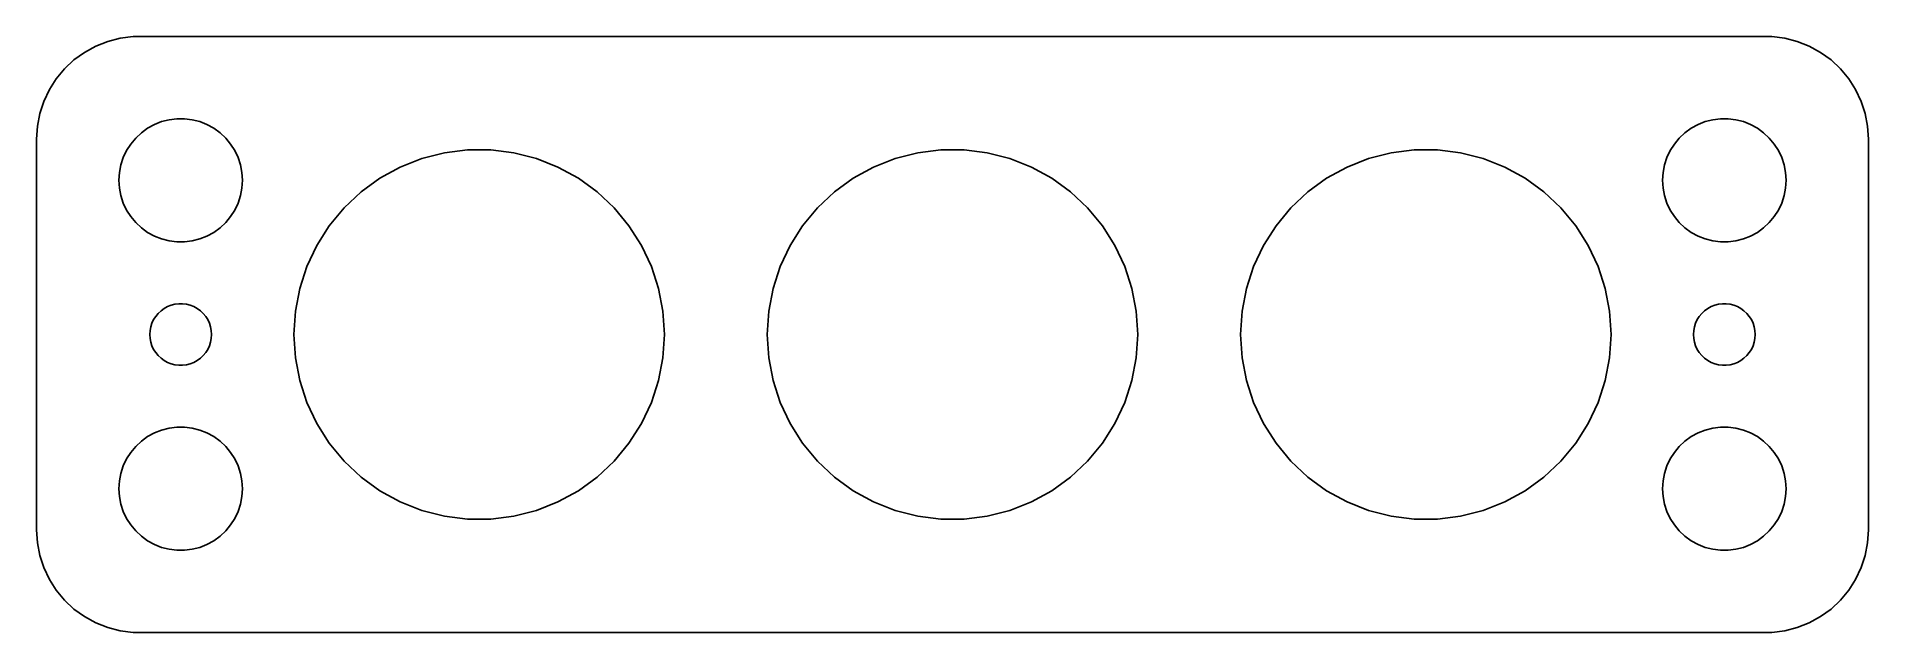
# Model space of a CAD drawing. Header units: metres. Extents: x -44.5 to 44.5, y 24.5 to 53.5.
import ezdxf

# ---------------------------------------------------------------- set-up
doc = ezdxf.new("R2010")
doc.units = ezdxf.units.M

msp = doc.modelspace()

# ---------------------------------------------------------------- linework, layer by layer
for p, q in [((-40.4369, 53.4114), (-41.0451, 53.2553)), ((-39.8139, 53.4901), (-40.4369, 53.4114)), ((39.8139, 53.4901), (-39.8139, 53.4901)), ((40.4369, 53.4114), (39.8139, 53.4901)), ((41.0451, 53.2553), (40.4369, 53.4114)), ((-42.1791, 52.7216), (-42.6871, 52.3526)), ((-41.6289, 53.0241), (-42.1791, 52.7216)), ((-41.0451, 53.2553), (-41.6289, 53.0241)), ((41.6289, 53.0241), (41.0451, 53.2553)), ((42.1791, 52.7216), (41.6289, 53.0241)), ((42.6871, 52.3526), (42.1791, 52.7216)), ((-43.1448, 51.9227), (-43.5451, 51.4389)), ((-42.6871, 52.3526), (-43.1448, 51.9227)), ((43.1448, 51.9227), (42.6871, 52.3526)), ((43.5451, 51.4389), (43.1448, 51.9227)), ((-43.8815, 50.9088), (-44.1489, 50.3406)), ((-43.5451, 51.4389), (-43.8815, 50.9088)), ((43.8815, 50.9088), (43.5451, 51.4389)), ((44.1489, 50.3406), (43.8815, 50.9088)), ((-44.1489, 50.3406), (-44.3429, 49.7434)), ((44.3429, 49.7434), (44.1489, 50.3406)), ((-44.4606, 49.1267), (-44.5, 48.5)), ((-44.3429, 49.7434), (-44.4606, 49.1267)), ((-39.4123, 48.8115), (-39.1075, 49.033)), ((-39.1075, 49.033), (-38.7773, 49.2145)), ((-38.7773, 49.2145), (-38.427, 49.3532)), ((-38.427, 49.3532), (-38.0621, 49.4469)), ((-38.0621, 49.4469), (-37.6884, 49.4941)), ((-37.6884, 49.4941), (-37.3116, 49.4941)), ((-37.3116, 49.4941), (-36.9379, 49.4469)), ((-36.9379, 49.4469), (-36.5729, 49.3532)), ((-36.5729, 49.3532), (-36.2227, 49.2145)), ((-36.2227, 49.2145), (-35.8925, 49.033)), ((-35.8925, 49.033), (-35.5877, 48.8115)), ((35.5877, 48.8115), (35.8925, 49.033)), ((35.8925, 49.033), (36.2227, 49.2145)), ((36.2227, 49.2145), (36.5729, 49.3532)), ((36.5729, 49.3532), (36.9379, 49.4469)), ((36.9379, 49.4469), (37.3116, 49.4941)), ((37.3116, 49.4941), (37.6884, 49.4941)), ((37.6884, 49.4941), (38.0621, 49.4469)), ((38.0621, 49.4469), (38.427, 49.3532)), ((38.427, 49.3532), (38.7773, 49.2145)), ((38.7773, 49.2145), (39.1075, 49.033)), ((39.1075, 49.033), (39.4123, 48.8115)), ((44.4606, 49.1267), (44.3429, 49.7434)), ((44.5, 48.5), (44.4606, 49.1267)), ((-44.5, 48.5), (-44.5, 29.5)), ((-40.1289, 47.9453), (-39.927, 48.2634)), ((-39.927, 48.2634), (-39.6869, 48.5536)), ((-39.6869, 48.5536), (-39.4123, 48.8115)), ((-35.5877, 48.8115), (-35.3131, 48.5536)), ((-35.3131, 48.5536), (-35.0729, 48.2634)), ((-35.0729, 48.2634), (-34.8711, 47.9453)), ((34.8711, 47.9453), (35.0729, 48.2634)), ((35.0729, 48.2634), (35.3131, 48.5536)), ((35.3131, 48.5536), (35.5877, 48.8115)), ((39.4123, 48.8115), (39.6869, 48.5536)), ((39.6869, 48.5536), (39.927, 48.2634)), ((39.927, 48.2634), (40.1289, 47.9453)), ((44.5, 29.5), (44.5, 48.5)), ((-40.4763, 46.876), (-40.4057, 47.2461)), ((-40.4057, 47.2461), (-40.2893, 47.6044)), ((-40.2893, 47.6044), (-40.1289, 47.9453)), ((-34.8711, 47.9453), (-34.7107, 47.6044)), ((-34.7107, 47.6044), (-34.5942, 47.2461)), ((-34.5942, 47.2461), (-34.5237, 46.876)), ((-26.832, 47.1434), (-25.7811, 47.5595)), ((-25.7811, 47.5595), (-24.6864, 47.8406)), ((-24.6864, 47.8406), (-23.5651, 47.9822)), ((-23.5651, 47.9822), (-22.4349, 47.9822)), ((-22.4349, 47.9822), (-21.3136, 47.8406)), ((-21.3136, 47.8406), (-20.2188, 47.5595)), ((-20.2188, 47.5595), (-19.168, 47.1434)), ((-3.832, 47.1434), (-2.78114, 47.5595)), ((-2.78114, 47.5595), (-1.68642, 47.8406)), ((-1.68642, 47.8406), (-0.56511, 47.9822)), ((-0.56511, 47.9822), (0.56511, 47.9822)), ((0.56511, 47.9822), (1.68642, 47.8406)), ((1.68642, 47.8406), (2.78114, 47.5595)), ((2.78114, 47.5595), (3.832, 47.1434)), ((19.168, 47.1434), (20.2188, 47.5595)), ((20.2188, 47.5595), (21.3136, 47.8406)), ((21.3136, 47.8406), (22.4349, 47.9822)), ((22.4349, 47.9822), (23.5651, 47.9822)), ((23.5651, 47.9822), (24.6864, 47.8406)), ((24.6864, 47.8406), (25.7811, 47.5595)), ((25.7811, 47.5595), (26.832, 47.1434)), ((34.5237, 46.876), (34.5942, 47.2461)), ((34.5942, 47.2461), (34.7107, 47.6044)), ((34.7107, 47.6044), (34.8711, 47.9453)), ((40.1289, 47.9453), (40.2893, 47.6044)), ((40.2893, 47.6044), (40.4057, 47.2461)), ((40.4057, 47.2461), (40.4763, 46.876)), ((-40.5, 46.5), (-40.4763, 46.876)), ((-40.4763, 46.124), (-40.5, 46.5)), ((-34.5237, 46.876), (-34.5, 46.5)), ((-34.5, 46.5), (-34.5237, 46.124)), ((-28.7368, 45.9346), (-27.8224, 46.5989)), ((-27.8224, 46.5989), (-26.832, 47.1434)), ((-19.168, 47.1434), (-18.1776, 46.5989)), ((-18.1776, 46.5989), (-17.2632, 45.9346)), ((-5.7368, 45.9346), (-4.82243, 46.5989)), ((-4.82243, 46.5989), (-3.832, 47.1434)), ((3.832, 47.1434), (4.82243, 46.5989)), ((4.82243, 46.5989), (5.7368, 45.9346)), ((17.2632, 45.9346), (18.1776, 46.5989)), ((18.1776, 46.5989), (19.168, 47.1434)), ((26.832, 47.1434), (27.8224, 46.5989)), ((27.8224, 46.5989), (28.7368, 45.9346)), ((34.5, 46.5), (34.5237, 46.876)), ((34.5237, 46.124), (34.5, 46.5)), ((40.4763, 46.876), (40.5, 46.5)), ((40.5, 46.5), (40.4763, 46.124)), ((-40.4057, 45.7539), (-40.4763, 46.124)), ((-40.2893, 45.3956), (-40.4057, 45.7539)), ((-40.1289, 45.0547), (-40.2893, 45.3956)), ((-34.7107, 45.3956), (-34.8711, 45.0547)), ((-34.5942, 45.7539), (-34.7107, 45.3956)), ((-34.5237, 46.124), (-34.5942, 45.7539)), ((-29.5607, 45.1609), (-28.7368, 45.9346)), ((-17.2632, 45.9346), (-16.4393, 45.1609)), ((-6.56071, 45.1609), (-5.7368, 45.9346)), ((5.7368, 45.9346), (6.56071, 45.1609)), ((16.4393, 45.1609), (17.2632, 45.9346)), ((28.7368, 45.9346), (29.5607, 45.1609)), ((34.5942, 45.7539), (34.5237, 46.124)), ((34.7107, 45.3956), (34.5942, 45.7539)), ((34.8711, 45.0547), (34.7107, 45.3956)), ((40.2893, 45.3956), (40.1289, 45.0547)), ((40.4057, 45.7539), (40.2893, 45.3956)), ((40.4763, 46.124), (40.4057, 45.7539)), ((-39.927, 44.7366), (-40.1289, 45.0547)), ((-39.6869, 44.4464), (-39.927, 44.7366)), ((-35.0729, 44.7366), (-35.3131, 44.4464)), ((-34.8711, 45.0547), (-35.0729, 44.7366)), ((-30.2811, 44.2901), (-29.5607, 45.1609)), ((-16.4393, 45.1609), (-15.7188, 44.2901)), ((-7.28114, 44.2901), (-6.56071, 45.1609)), ((6.56071, 45.1609), (7.28114, 44.2901)), ((15.7188, 44.2901), (16.4393, 45.1609)), ((29.5607, 45.1609), (30.2811, 44.2901)), ((35.0729, 44.7366), (34.8711, 45.0547)), ((35.3131, 44.4464), (35.0729, 44.7366)), ((39.927, 44.7366), (39.6869, 44.4464)), ((40.1289, 45.0547), (39.927, 44.7366)), ((-39.4123, 44.1884), (-39.6869, 44.4464)), ((-39.1075, 43.967), (-39.4123, 44.1884)), ((-38.7773, 43.7855), (-39.1075, 43.967)), ((-38.427, 43.6468), (-38.7773, 43.7855)), ((-38.0621, 43.5531), (-38.427, 43.6468)), ((-36.5729, 43.6468), (-36.9379, 43.5531)), ((-36.2227, 43.7855), (-36.5729, 43.6468)), ((-35.8925, 43.967), (-36.2227, 43.7855)), ((-35.5877, 44.1884), (-35.8925, 43.967)), ((-35.3131, 44.4464), (-35.5877, 44.1884)), ((-30.8867, 43.3358), (-30.2811, 44.2901)), ((-15.7188, 44.2901), (-15.1132, 43.3358)), ((-7.88675, 43.3358), (-7.28114, 44.2901)), ((7.28114, 44.2901), (7.88675, 43.3358)), ((15.1132, 43.3358), (15.7188, 44.2901)), ((30.2811, 44.2901), (30.8867, 43.3358)), ((35.5877, 44.1884), (35.3131, 44.4464)), ((35.8925, 43.967), (35.5877, 44.1884)), ((36.2227, 43.7855), (35.8925, 43.967)), ((36.5729, 43.6468), (36.2227, 43.7855)), ((36.9379, 43.5531), (36.5729, 43.6468)), ((38.427, 43.6468), (38.0621, 43.5531)), ((38.7773, 43.7855), (38.427, 43.6468)), ((39.1075, 43.967), (38.7773, 43.7855)), ((39.4123, 44.1884), (39.1075, 43.967)), ((39.6869, 44.4464), (39.4123, 44.1884)), ((-37.6884, 43.5059), (-38.0621, 43.5531)), ((-37.3116, 43.5059), (-37.6884, 43.5059)), ((-36.9379, 43.5531), (-37.3116, 43.5059)), ((-31.368, 42.3131), (-30.8867, 43.3358)), ((-15.1132, 43.3358), (-14.632, 42.3131)), ((-8.36798, 42.3131), (-7.88675, 43.3358)), ((7.88675, 43.3358), (8.36798, 42.3131)), ((14.632, 42.3131), (15.1132, 43.3358)), ((30.8867, 43.3358), (31.368, 42.3131)), ((37.3116, 43.5059), (36.9379, 43.5531)), ((37.6884, 43.5059), (37.3116, 43.5059)), ((38.0621, 43.5531), (37.6884, 43.5059)), ((-31.7172, 41.2382), (-31.368, 42.3131)), ((-14.632, 42.3131), (-14.2827, 41.2382)), ((-8.71724, 41.2382), (-8.36798, 42.3131)), ((8.36798, 42.3131), (8.71724, 41.2382)), ((14.2827, 41.2382), (14.632, 42.3131)), ((31.368, 42.3131), (31.7172, 41.2382)), ((-31.929, 40.128), (-31.7172, 41.2382)), ((-14.2827, 41.2382), (-14.071, 40.128)), ((-8.92903, 40.128), (-8.71724, 41.2382)), ((8.71724, 41.2382), (8.92903, 40.128)), ((14.071, 40.128), (14.2827, 41.2382)), ((31.7172, 41.2382), (31.929, 40.128)), ((-38.5934, 40.0268), (-38.4561, 40.1558)), ((-38.4561, 40.1558), (-38.3037, 40.2665)), ((-38.3037, 40.2665), (-38.1387, 40.3572)), ((-38.1387, 40.3572), (-37.9635, 40.4266)), ((-37.9635, 40.4266), (-37.7811, 40.4734)), ((-37.7811, 40.4734), (-37.5942, 40.497)), ((-37.5942, 40.497), (-37.4058, 40.497)), ((-37.4058, 40.497), (-37.2189, 40.4734)), ((-37.2189, 40.4734), (-37.0365, 40.4266)), ((-37.0365, 40.4266), (-36.8613, 40.3572)), ((-36.8613, 40.3572), (-36.6963, 40.2665)), ((-36.6963, 40.2665), (-36.5439, 40.1558)), ((-36.5439, 40.1558), (-36.4065, 40.0268)), ((-32, 39), (-31.929, 40.128)), ((-14.071, 40.128), (-14, 39)), ((-9, 39), (-8.92903, 40.128)), ((8.92903, 40.128), (9, 39)), ((14, 39), (14.071, 40.128)), ((31.929, 40.128), (32, 39)), ((36.4065, 40.0268), (36.5439, 40.1558)), ((36.5439, 40.1558), (36.6963, 40.2665)), ((36.6963, 40.2665), (36.8613, 40.3572)), ((36.8613, 40.3572), (37.0365, 40.4266)), ((37.0365, 40.4266), (37.2189, 40.4734)), ((37.2189, 40.4734), (37.4058, 40.497)), ((37.4058, 40.497), (37.5942, 40.497)), ((37.5942, 40.497), (37.7811, 40.4734)), ((37.7811, 40.4734), (37.9635, 40.4266)), ((37.9635, 40.4266), (38.1387, 40.3572)), ((38.1387, 40.3572), (38.3037, 40.2665)), ((38.3037, 40.2665), (38.4561, 40.1558)), ((38.4561, 40.1558), (38.5934, 40.0268)), ((-39, 39), (-38.9882, 39.188)), ((-38.9882, 39.188), (-38.9529, 39.373)), ((-38.9529, 39.373), (-38.8947, 39.5522)), ((-38.8947, 39.5522), (-38.8145, 39.7226)), ((-38.8145, 39.7226), (-38.7135, 39.8817)), ((-38.7135, 39.8817), (-38.5934, 40.0268)), ((-36.4065, 40.0268), (-36.2865, 39.8817)), ((-36.2865, 39.8817), (-36.1855, 39.7226)), ((-36.1855, 39.7226), (-36.1053, 39.5522)), ((-36.1053, 39.5522), (-36.0471, 39.373)), ((-36.0471, 39.373), (-36.0118, 39.188)), ((-36.0118, 39.188), (-36, 39)), ((36, 39), (36.0118, 39.188)), ((36.0118, 39.188), (36.0471, 39.373)), ((36.0471, 39.373), (36.1053, 39.5522)), ((36.1053, 39.5522), (36.1855, 39.7226)), ((36.1855, 39.7226), (36.2865, 39.8817)), ((36.2865, 39.8817), (36.4065, 40.0268)), ((38.5934, 40.0268), (38.7135, 39.8817)), ((38.7135, 39.8817), (38.8145, 39.7226)), ((38.8145, 39.7226), (38.8947, 39.5522)), ((38.8947, 39.5522), (38.9529, 39.373)), ((38.9529, 39.373), (38.9882, 39.188)), ((38.9882, 39.188), (39, 39)), ((-38.9882, 38.812), (-39, 39)), ((-38.9529, 38.627), (-38.9882, 38.812)), ((-38.8947, 38.4478), (-38.9529, 38.627)), ((-38.8145, 38.2774), (-38.8947, 38.4478)), ((-38.7135, 38.1183), (-38.8145, 38.2774)), ((-36.1855, 38.2774), (-36.2865, 38.1183)), ((-36.1053, 38.4478), (-36.1855, 38.2774)), ((-36.0471, 38.627), (-36.1053, 38.4478)), ((-36.0118, 38.812), (-36.0471, 38.627)), ((-36, 39), (-36.0118, 38.812)), ((-31.929, 37.872), (-32, 39)), ((-14, 39), (-14.071, 37.872)), ((-8.92903, 37.872), (-9, 39)), ((9, 39), (8.92903, 37.872)), ((14.071, 37.872), (14, 39)), ((32, 39), (31.929, 37.872)), ((36.0118, 38.812), (36, 39)), ((36.0471, 38.627), (36.0118, 38.812)), ((36.1053, 38.4478), (36.0471, 38.627)), ((36.1855, 38.2774), (36.1053, 38.4478)), ((36.2865, 38.1183), (36.1855, 38.2774)), ((38.8145, 38.2774), (38.7135, 38.1183)), ((38.8947, 38.4478), (38.8145, 38.2774)), ((38.9529, 38.627), (38.8947, 38.4478)), ((38.9882, 38.812), (38.9529, 38.627)), ((39, 39), (38.9882, 38.812)), ((-38.5934, 37.9732), (-38.7135, 38.1183)), ((-38.4561, 37.8442), (-38.5934, 37.9732)), ((-38.3037, 37.7335), (-38.4561, 37.8442)), ((-38.1387, 37.6428), (-38.3037, 37.7335)), ((-37.9635, 37.5734), (-38.1387, 37.6428)), ((-37.7811, 37.5266), (-37.9635, 37.5734)), ((-37.5942, 37.503), (-37.7811, 37.5266)), ((-37.4058, 37.503), (-37.5942, 37.503)), ((-37.2189, 37.5266), (-37.4058, 37.503)), ((-37.0365, 37.5734), (-37.2189, 37.5266)), ((-36.8613, 37.6428), (-37.0365, 37.5734)), ((-36.6963, 37.7335), (-36.8613, 37.6428)), ((-36.5439, 37.8442), (-36.6963, 37.7335)), ((-36.4065, 37.9732), (-36.5439, 37.8442)), ((-36.2865, 38.1183), (-36.4065, 37.9732)), ((-31.7172, 36.7618), (-31.929, 37.872)), ((-14.071, 37.872), (-14.2827, 36.7618)), ((-8.71724, 36.7618), (-8.92903, 37.872)), ((8.92903, 37.872), (8.71724, 36.7618)), ((14.2827, 36.7618), (14.071, 37.872)), ((31.929, 37.872), (31.7172, 36.7618)), ((36.4065, 37.9732), (36.2865, 38.1183)), ((36.5439, 37.8442), (36.4065, 37.9732)), ((36.6963, 37.7335), (36.5439, 37.8442)), ((36.8613, 37.6428), (36.6963, 37.7335)), ((37.0365, 37.5734), (36.8613, 37.6428)), ((37.2189, 37.5266), (37.0365, 37.5734)), ((37.4058, 37.503), (37.2189, 37.5266)), ((37.5942, 37.503), (37.4058, 37.503)), ((37.7811, 37.5266), (37.5942, 37.503)), ((37.9635, 37.5734), (37.7811, 37.5266)), ((38.1387, 37.6428), (37.9635, 37.5734)), ((38.3037, 37.7335), (38.1387, 37.6428)), ((38.4561, 37.8442), (38.3037, 37.7335)), ((38.5934, 37.9732), (38.4561, 37.8442)), ((38.7135, 38.1183), (38.5934, 37.9732)), ((-31.368, 35.6869), (-31.7172, 36.7618)), ((-14.2827, 36.7618), (-14.632, 35.6869)), ((-8.36798, 35.6869), (-8.71724, 36.7618)), ((8.71724, 36.7618), (8.36798, 35.6869)), ((14.632, 35.6869), (14.2827, 36.7618)), ((31.7172, 36.7618), (31.368, 35.6869)), ((-30.8867, 34.6642), (-31.368, 35.6869)), ((-14.632, 35.6869), (-15.1132, 34.6642)), ((-7.88675, 34.6642), (-8.36798, 35.6869)), ((8.36798, 35.6869), (7.88675, 34.6642)), ((15.1132, 34.6642), (14.632, 35.6869)), ((31.368, 35.6869), (30.8867, 34.6642)), ((-39.4123, 33.8116), (-39.1075, 34.033)), ((-39.1075, 34.033), (-38.7773, 34.2145)), ((-38.7773, 34.2145), (-38.427, 34.3532)), ((-38.427, 34.3532), (-38.0621, 34.4469)), ((-38.0621, 34.4469), (-37.6884, 34.4941)), ((-37.6884, 34.4941), (-37.3116, 34.4941)), ((-37.3116, 34.4941), (-36.9379, 34.4469)), ((-36.9379, 34.4469), (-36.5729, 34.3532)), ((-36.5729, 34.3532), (-36.2227, 34.2145)), ((-36.2227, 34.2145), (-35.8925, 34.033)), ((-35.8925, 34.033), (-35.5877, 33.8116)), ((-30.2811, 33.7099), (-30.8867, 34.6642)), ((-15.1132, 34.6642), (-15.7188, 33.7099)), ((-7.28114, 33.7099), (-7.88675, 34.6642)), ((7.88675, 34.6642), (7.28114, 33.7099)), ((15.7188, 33.7099), (15.1132, 34.6642)), ((30.8867, 34.6642), (30.2811, 33.7099)), ((35.5877, 33.8116), (35.8925, 34.033)), ((35.8925, 34.033), (36.2227, 34.2145)), ((36.2227, 34.2145), (36.5729, 34.3532)), ((36.5729, 34.3532), (36.9379, 34.4469)), ((36.9379, 34.4469), (37.3116, 34.4941)), ((37.3116, 34.4941), (37.6884, 34.4941)), ((37.6884, 34.4941), (38.0621, 34.4469)), ((38.0621, 34.4469), (38.427, 34.3532)), ((38.427, 34.3532), (38.7773, 34.2145)), ((38.7773, 34.2145), (39.1075, 34.033)), ((39.1075, 34.033), (39.4123, 33.8116)), ((-40.2893, 32.6044), (-40.1289, 32.9453)), ((-40.1289, 32.9453), (-39.927, 33.2634)), ((-39.927, 33.2634), (-39.6869, 33.5536)), ((-39.6869, 33.5536), (-39.4123, 33.8116)), ((-35.5877, 33.8116), (-35.3131, 33.5536)), ((-35.3131, 33.5536), (-35.0729, 33.2634)), ((-35.0729, 33.2634), (-34.8711, 32.9453)), ((-34.8711, 32.9453), (-34.7107, 32.6044)), ((-29.5607, 32.8391), (-30.2811, 33.7099)), ((-15.7188, 33.7099), (-16.4393, 32.8391)), ((-6.56071, 32.8391), (-7.28114, 33.7099)), ((7.28114, 33.7099), (6.56071, 32.8391)), ((16.4393, 32.8391), (15.7188, 33.7099)), ((30.2811, 33.7099), (29.5607, 32.8391)), ((34.7107, 32.6044), (34.8711, 32.9453)), ((34.8711, 32.9453), (35.0729, 33.2634)), ((35.0729, 33.2634), (35.3131, 33.5536)), ((35.3131, 33.5536), (35.5877, 33.8116)), ((39.4123, 33.8116), (39.6869, 33.5536)), ((39.6869, 33.5536), (39.927, 33.2634)), ((39.927, 33.2634), (40.1289, 32.9453)), ((40.1289, 32.9453), (40.2893, 32.6044)), ((-40.4763, 31.876), (-40.4057, 32.2461)), ((-40.4057, 32.2461), (-40.2893, 32.6044)), ((-34.7107, 32.6044), (-34.5942, 32.2461)), ((-34.5942, 32.2461), (-34.5237, 31.876)), ((-28.7368, 32.0654), (-29.5607, 32.8391)), ((-27.8224, 31.4011), (-28.7368, 32.0654)), ((-17.2632, 32.0654), (-18.1776, 31.4011)), ((-16.4393, 32.8391), (-17.2632, 32.0654)), ((-5.7368, 32.0654), (-6.56071, 32.8391)), ((-4.82243, 31.4011), (-5.7368, 32.0654)), ((5.7368, 32.0654), (4.82243, 31.4011)), ((6.56071, 32.8391), (5.7368, 32.0654)), ((17.2632, 32.0654), (16.4393, 32.8391)), ((18.1776, 31.4011), (17.2632, 32.0654)), ((28.7368, 32.0654), (27.8224, 31.4011)), ((29.5607, 32.8391), (28.7368, 32.0654)), ((34.5237, 31.876), (34.5942, 32.2461)), ((34.5942, 32.2461), (34.7107, 32.6044)), ((40.2893, 32.6044), (40.4057, 32.2461)), ((40.4057, 32.2461), (40.4763, 31.876)), ((-40.5, 31.5), (-40.4763, 31.876)), ((-40.4763, 31.124), (-40.5, 31.5)), ((-34.5237, 31.876), (-34.5, 31.5)), ((-34.5, 31.5), (-34.5237, 31.124)), ((-26.832, 30.8566), (-27.8224, 31.4011)), ((-18.1776, 31.4011), (-19.168, 30.8566)), ((-3.832, 30.8566), (-4.82243, 31.4011)), ((4.82243, 31.4011), (3.832, 30.8566)), ((19.168, 30.8566), (18.1776, 31.4011)), ((27.8224, 31.4011), (26.832, 30.8566)), ((34.5, 31.5), (34.5237, 31.876)), ((34.5237, 31.124), (34.5, 31.5)), ((40.4763, 31.876), (40.5, 31.5)), ((40.5, 31.5), (40.4763, 31.124)), ((-40.4057, 30.7539), (-40.4763, 31.124)), ((-40.2893, 30.3956), (-40.4057, 30.7539)), ((-40.1289, 30.0547), (-40.2893, 30.3956)), ((-34.7107, 30.3956), (-34.8711, 30.0547)), ((-34.5942, 30.7539), (-34.7107, 30.3956)), ((-34.5237, 31.124), (-34.5942, 30.7539)), ((-25.7811, 30.4405), (-26.832, 30.8566)), ((-24.6864, 30.1594), (-25.7811, 30.4405)), ((-20.2188, 30.4405), (-21.3136, 30.1594)), ((-19.168, 30.8566), (-20.2188, 30.4405)), ((-2.78114, 30.4405), (-3.832, 30.8566)), ((-1.68642, 30.1594), (-2.78114, 30.4405)), ((2.78114, 30.4405), (1.68642, 30.1594)), ((3.832, 30.8566), (2.78114, 30.4405)), ((20.2188, 30.4405), (19.168, 30.8566)), ((21.3136, 30.1594), (20.2188, 30.4405)), ((25.7811, 30.4405), (24.6864, 30.1594)), ((26.832, 30.8566), (25.7811, 30.4405)), ((34.5942, 30.7539), (34.5237, 31.124)), ((34.7107, 30.3956), (34.5942, 30.7539)), ((34.8711, 30.0547), (34.7107, 30.3956)), ((40.2893, 30.3956), (40.1289, 30.0547)), ((40.4057, 30.7539), (40.2893, 30.3956)), ((40.4763, 31.124), (40.4057, 30.7539)), ((-44.5, 29.5), (-44.4606, 28.8733)), ((-39.927, 29.7366), (-40.1289, 30.0547)), ((-39.6869, 29.4464), (-39.927, 29.7366)), ((-39.4123, 29.1885), (-39.6869, 29.4464)), ((-35.3131, 29.4464), (-35.5877, 29.1885)), ((-35.0729, 29.7366), (-35.3131, 29.4464)), ((-34.8711, 30.0547), (-35.0729, 29.7366)), ((-23.5651, 30.0178), (-24.6864, 30.1594)), ((-22.4349, 30.0178), (-23.5651, 30.0178)), ((-21.3136, 30.1594), (-22.4349, 30.0178)), ((-0.56511, 30.0178), (-1.68642, 30.1594)), ((0.56511, 30.0178), (-0.56511, 30.0178)), ((1.68642, 30.1594), (0.56511, 30.0178)), ((22.4349, 30.0178), (21.3136, 30.1594)), ((23.5651, 30.0178), (22.4349, 30.0178)), ((24.6864, 30.1594), (23.5651, 30.0178)), ((35.0729, 29.7366), (34.8711, 30.0547)), ((35.3131, 29.4464), (35.0729, 29.7366)), ((35.5877, 29.1885), (35.3131, 29.4464)), ((39.6869, 29.4464), (39.4123, 29.1885)), ((39.927, 29.7366), (39.6869, 29.4464)), ((40.1289, 30.0547), (39.927, 29.7366)), ((44.4606, 28.8733), (44.5, 29.5)), ((-44.4606, 28.8733), (-44.3429, 28.2566)), ((-39.1075, 28.967), (-39.4123, 29.1885)), ((-38.7773, 28.7855), (-39.1075, 28.967)), ((-38.427, 28.6468), (-38.7773, 28.7855)), ((-38.0621, 28.5531), (-38.427, 28.6468)), ((-37.6884, 28.5059), (-38.0621, 28.5531)), ((-37.3116, 28.5059), (-37.6884, 28.5059)), ((-36.9379, 28.5531), (-37.3116, 28.5059)), ((-36.5729, 28.6468), (-36.9379, 28.5531)), ((-36.2227, 28.7855), (-36.5729, 28.6468)), ((-35.8925, 28.967), (-36.2227, 28.7855)), ((-35.5877, 29.1885), (-35.8925, 28.967)), ((35.8925, 28.967), (35.5877, 29.1885)), ((36.2227, 28.7855), (35.8925, 28.967)), ((36.5729, 28.6468), (36.2227, 28.7855)), ((36.9379, 28.5531), (36.5729, 28.6468)), ((37.3116, 28.5059), (36.9379, 28.5531)), ((37.6884, 28.5059), (37.3116, 28.5059)), ((38.0621, 28.5531), (37.6884, 28.5059)), ((38.427, 28.6468), (38.0621, 28.5531)), ((38.7773, 28.7855), (38.427, 28.6468)), ((39.1075, 28.967), (38.7773, 28.7855)), ((39.4123, 29.1885), (39.1075, 28.967)), ((44.3429, 28.2566), (44.4606, 28.8733)), ((-44.3429, 28.2566), (-44.1489, 27.6594)), ((-44.1489, 27.6594), (-43.8815, 27.0912)), ((43.8815, 27.0912), (44.1489, 27.6594)), ((44.1489, 27.6594), (44.3429, 28.2566)), ((-43.8815, 27.0912), (-43.5451, 26.5611)), ((43.5451, 26.5611), (43.8815, 27.0912)), ((-43.5451, 26.5611), (-43.1448, 26.0773)), ((-43.1448, 26.0773), (-42.6871, 25.6474)), ((42.6871, 25.6474), (43.1448, 26.0773)), ((43.1448, 26.0773), (43.5451, 26.5611)), ((-42.6871, 25.6474), (-42.1791, 25.2784)), ((-42.1791, 25.2784), (-41.6289, 24.9759)), ((-41.6289, 24.9759), (-41.0451, 24.7447)), ((41.0451, 24.7447), (41.6289, 24.9759)), ((41.6289, 24.9759), (42.1791, 25.2784)), ((42.1791, 25.2784), (42.6871, 25.6474)), ((-41.0451, 24.7447), (-40.4369, 24.5886)), ((-40.4369, 24.5886), (-39.8139, 24.5099)), ((-39.8139, 24.5099), (39.8139, 24.5099)), ((39.8139, 24.5099), (40.4369, 24.5886)), ((40.4369, 24.5886), (41.0451, 24.7447))]:
    msp.add_line(p, q)

doc.saveas('drawing.dxf')
